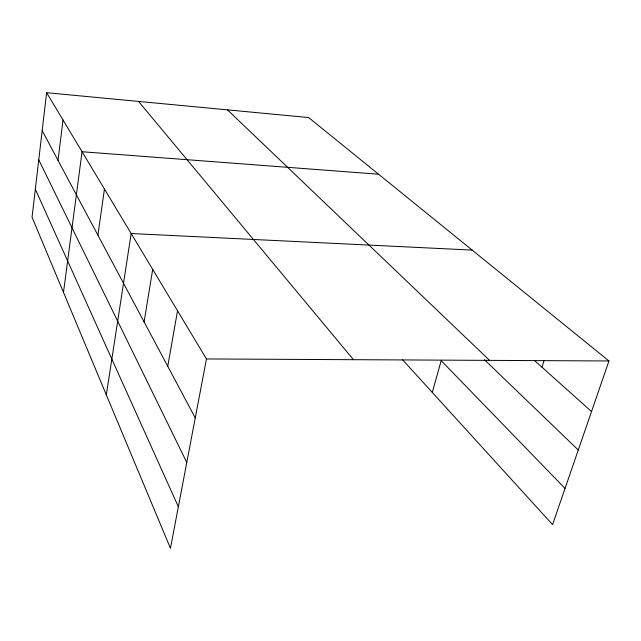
<?xml version="1.0" encoding="UTF-8"?>
<svg xmlns="http://www.w3.org/2000/svg" width="641" height="641" viewBox="0 0 641 641"><rect width="100%" height="100%" fill="white"/><g stroke="black" fill="none" stroke-linecap="round" stroke-linejoin="round"><path stroke-width="0.96" d="M46.617 92.697L32.05 217.187L170.458 548.303L206.458 358.952L46.617 92.697L308.658 117.559L608.95 360.971L552.566 524.634L402.692 359.881M58.019 160.354L63.01 120.003M63.483 292.392L82.056 151.733L378.543 174.208M97.905 235.207L104.451 189.031M106.326 394.88L131.165 233.524L472.169 250.094M144.097 321.902L152.702 269.404M167.758 366.315L177.525 310.765M432.29 392.412L441.184 360.667L565.033 488.434M541.974 367.197L544.081 360.603M206.458 358.952L608.95 360.971M534.594 360.595L591.523 411.554M227.475 109.859L489.588 360.37M484.428 359.705L578.278 450.006M138.552 101.422L353.471 359.689M42.178 130.628L195.249 417.908M38.764 159.793L186.779 462.465M35.327 189.215L178.35 506.775"/></g></svg>
